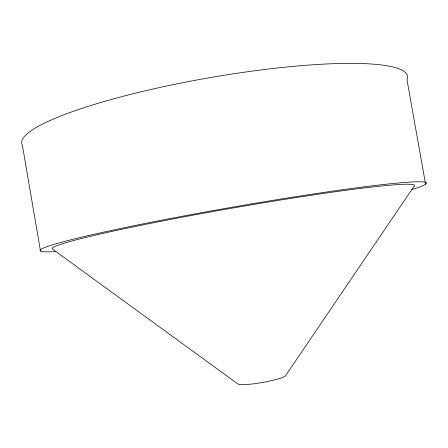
<?xml version="1.0" encoding="UTF-8"?>
<svg xmlns="http://www.w3.org/2000/svg" width="448" height="448" viewBox="0 0 448 448"><rect width="100%" height="100%" fill="white"/><g stroke="black" fill="none" stroke-linecap="round" stroke-linejoin="round"><path stroke-width="0.67" d="M425.6 184.296L406.997 79.789A195.798 32.525 -9.9 0 0 213.674 77A195.798 32.525 -9.9 0 0 22.4 145.326L40.482 251.042M55.233 251.608A196.162 9.626 -9.9 0 1 232.562 207.172A196.162 9.626 -9.9 0 1 411.908 189.448M414.12 186.183L285.69 375.491A24.461 3.22 -9.9 0 1 262.315 382.514A24.461 3.22 -9.9 0 1 237.759 383.886L52.651 249.194A183.915 8.999 -9.9 0 1 232.551 208.057A183.915 8.999 -9.9 0 1 414.12 186.183"/></g></svg>
